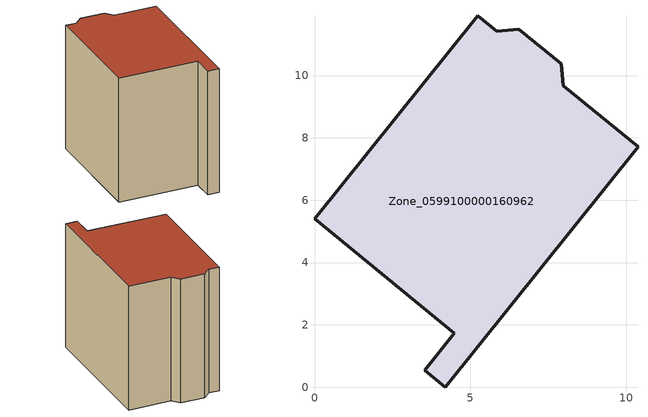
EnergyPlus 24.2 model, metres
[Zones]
Zone_0599100000160962
 floor ground (C_G): 3.54,0.55 4.49,1.74 0,5.4 5.24,11.92 5.84,11.42 6.55,11.49 7.91,10.38 7.98,9.67 10.38,7.71 4.2,0 z0
 wall outside (C_F): 4.49,1.74 3.54,0.55 4.2,0 10.38,7.71 7.98,9.67 7.91,10.38 6.55,11.49 5.84,11.42 5.24,11.92 0,5.4 4.49,1.74 z0:9.3
 roof outside (C_R): 5.24,11.92 0,5.4 4.49,1.74 3.54,0.55 4.2,0 10.38,7.71 7.98,9.67 7.91,10.38 6.55,11.49 5.84,11.42 z9.3
[BUILDING]
Pand.0599100000160962: North Axis=0; Terrain=City; Loads Convergence Tolerance Value=0.04; Temperature Convergence Tolerance Value=0.4; Solar Distribution=FullExterior; Maximum Number of Warmup Days=25; Minimum Number of Warmup Days=1
[Site:Location]
Rotterdam.The.Hague.AP_ZH_NLD Design_Conditions: Latitude=51.96; Longitude=4.45; Time Zone=1; Elevation=-4.5
[SITE:GROUNDTEMPERATURE:BUILDINGSURFACE]
18, 18, 18, 18, 18, 18, 18, 18, 18, 18, 18, 18
[MATERIAL] Thermal Absorptance=0.9; Solar Absorptance=0.7; Visible Absorptance=0.7
Name | Roughness | Thickness | Conductivity | Density | Specific Heat
G.TI.1946 | MediumSmooth | 0.15 | 1 | 540 | 1210
F.TI.1946 | Rough | 0.3 | 0.857143 | 1920 | 840
R.TI.1946 | MediumRough | 0.2 | 0.1 | 1500 | 1000
[CONSTRUCTION]
C_G: G.TI.1946
C_F: F.TI.1946
C_R: R.TI.1946
[ZONE]
Zone_0599100000160962: Type=1; Multiplier=1; Ceiling Height=Autocalculate; Volume=Autocalculate; Floor Area=autocalculate; Part of Total Floor Area=Yes
[ZONEINFILTRATION:DESIGNFLOWRATE]
Infil_Zone_0599100000160962: Zone or ZoneList or Space or SpaceList=Zone_0599100000160962; Schedule=AlwaysOn; Design Flow Rate Calculation Method=Flow/Area; Flow Rate per Floor Area=0.003; Constant Term Coefficient=1; Temperature Term Coefficient=0; Velocity Term Coefficient=0; Velocity Squared Term Coefficient=0
[HVACTEMPLATE:ZONE:IDEALLOADSAIRSYSTEM]
Zone_0599100000160962: Maximum Heating Supply Air Temperature=50; Minimum Cooling Supply Air Temperature=13; Maximum Heating Supply Air Humidity Ratio=0.0156; Minimum Cooling Supply Air Humidity Ratio=0.0077; Heating Limit=NoLimit; Cooling Limit=NoLimit; Dehumidification Control Type=ConstantSensibleHeatRatio; Cooling Sensible Heat Ratio=0.7; Dehumidification Setpoint=60; Humidification Control Type=None; Humidification Setpoint=30; Outdoor Air Method=None; Outdoor Air Flow Rate per Person=0.00944; Outdoor Air Flow Rate per Zone Floor Area=0; Outdoor Air Flow Rate per Zone=0; Demand Controlled Ventilation Type=None; Outdoor Air Economizer Type=NoEconomizer; Heat Recovery Type=None; Sensible Heat Recovery Effectiveness=0.7; Latent Heat Recovery Effectiveness=0.65
[ZONECONTROL:THERMOSTAT]
ThermostatControl_Zone_0599100000160962: Zone or ZoneList=Zone_0599100000160962; Control Type Schedule=DualSetpointControlType; Control 1=Thermostat_Zone_0599100000160962; Temperature Difference Between Cutout And Setpoint=0
[THERMOSTATSETPOINT:DUALSETPOINT]
Thermostat_Zone_0599100000160962: Heating Setpoint Temperature Schedule=HeatingSetpoint_Zone_0599100000160962; Cooling Setpoint Temperature Schedule=CoolingSetpoint_Zone_0599100000160962
[SCHEDULE:COMPACT]
HeatingSetpoint_Zone_0599100000160962: Through: 12/31, For: AllDays, Until: 24:00, 21
CoolingSetpoint_Zone_0599100000160962: Through: 12/31, For: AllDays, Until: 24:00, 24
DualSetpointControlType: Through: 12/31, For: AllDays, Until: 24:00, 4
AlwaysOn: Through: 12/31, For: AllDays, Until: 24:00, 1
